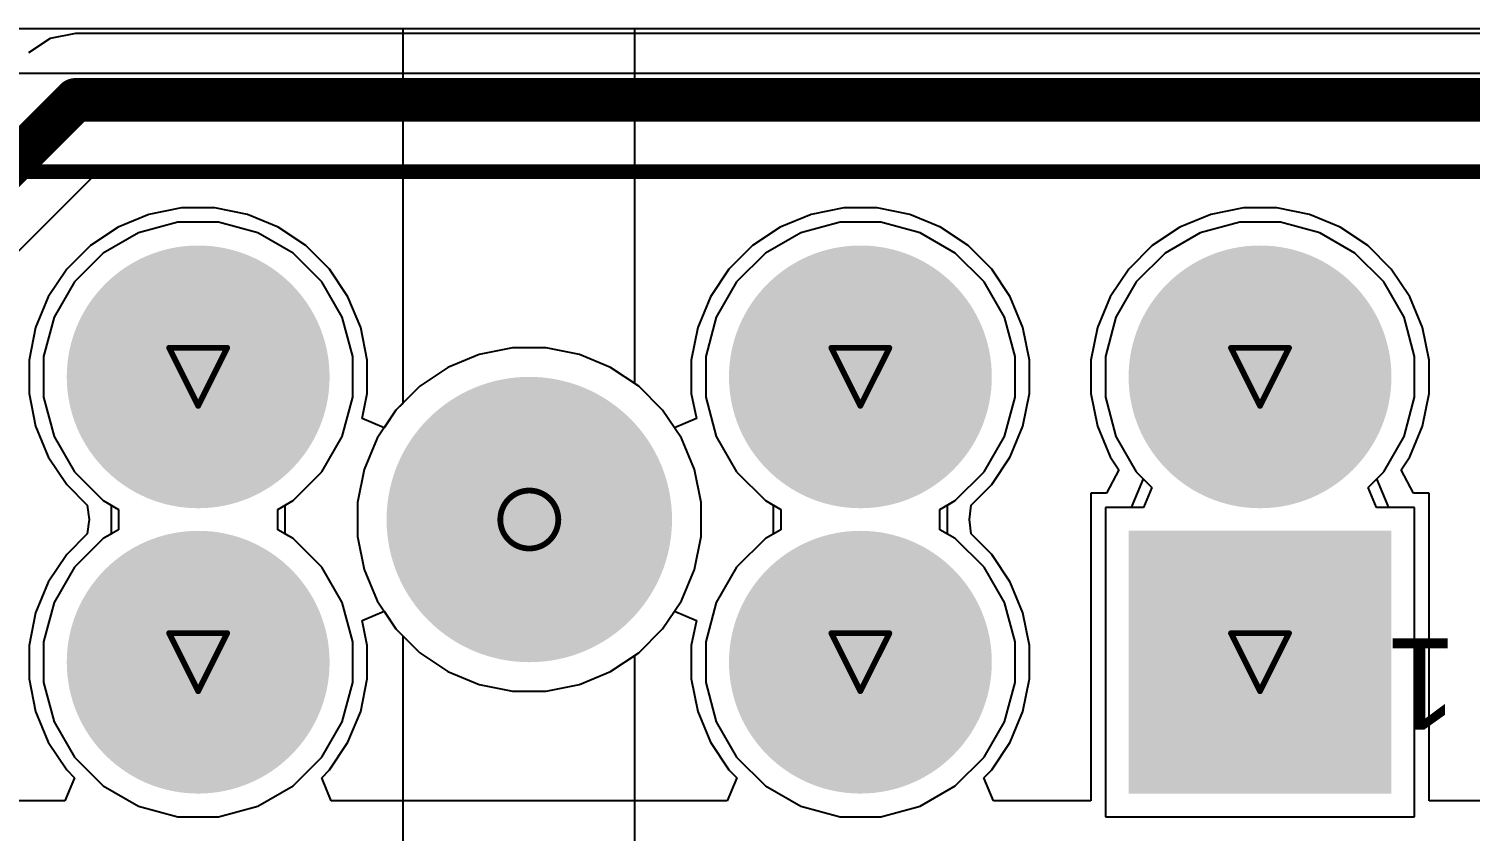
# Model space of a CAD drawing. Header units: inches. Extents: x 0 to 5379, y 0 to 5429.
# Drawn here: x 219.21 to 231.83, y 190.5 to 197.53 of the extents above; entities that cross this region are included whole.
import ezdxf

# ---------------------------------------------------------------- set-up
doc = ezdxf.new("R2010")
doc.units = ezdxf.units.IN
for name, color, linetype in [('Bottom Layer', 5, 'Continuous'), ('Bottom Solder', 6, 'Continuous'), ('Drill Drawing', 1, 'Continuous'), ('GND01', 16, 'Continuous'), ('GND02', 76, 'Continuous'), ('Multi-Layer', 9, 'Continuous'), ('Pad Holes', 156, 'Continuous'), ('PWR', 156, 'Continuous'), ('SIG 01', 90, 'Continuous'), ('Top Layer', 1, 'Continuous'), ('Top Overlay', 2, 'Continuous'), ('Top Solder', 216, 'Continuous')]:
    doc.layers.add(name, color=color, linetype=linetype)
doc.styles.add('Arial', font='', dxfattribs={"height": 0.2})
doc.styles.get('Arial').set_extended_font_data('Arial')

# ---------------------------------------------------------------- blocks, each defined once
blk = doc.blocks.new('178_6165_0002_830')
at = {"layer": 'Bottom Layer'}
blk.add_hatch(color=5, dxfattribs=at).paths.add_polyline_path([(-7.5, 2.35), (-5.3, 2.35), (-5.3, 0.15), (-7.5, 0.15)])
h = blk.add_hatch(color=5, dxfattribs=at)
edge = h.paths.add_edge_path()
edge.add_arc((-2.9, 1.25), 1.1, 0, 360)
h = blk.add_hatch(color=5, dxfattribs=at)
edge = h.paths.add_edge_path()
edge.add_arc((2.9, 1.25), 1.1, 0, 360)
h = blk.add_hatch(color=5, dxfattribs=at)
edge = h.paths.add_edge_path()
edge.add_arc((-6.4, -1.25), 1.1, 0, 360)
h = blk.add_hatch(color=5, dxfattribs=at)
edge = h.paths.add_edge_path()
edge.add_arc((-2.9, -1.25), 1.1, 0, 360)
h = blk.add_hatch(color=5, dxfattribs=at)
edge = h.paths.add_edge_path()
edge.add_arc((2.9, -1.25), 1.1, 0, 360)
at = {"layer": 'Bottom Solder'}
blk.add_hatch(color=6, dxfattribs=at).paths.add_polyline_path([(-7.551, 2.401), (-5.249, 2.401), (-5.249, 0.099), (-7.551, 0.099)])
h = blk.add_hatch(color=6, dxfattribs=at)
edge = h.paths.add_edge_path()
edge.add_arc((-2.9, 1.25), 1.151, 0, 360)
h = blk.add_hatch(color=6, dxfattribs=at)
edge = h.paths.add_edge_path()
edge.add_arc((2.9, 1.25), 1.151, 0, 360)
h = blk.add_hatch(color=6, dxfattribs=at)
edge = h.paths.add_edge_path()
edge.add_arc((0, 0), 0.102, 0, 360)
h = blk.add_hatch(color=6, dxfattribs=at)
edge = h.paths.add_edge_path()
edge.add_arc((-6.4, -1.25), 1.151, 0, 360)
h = blk.add_hatch(color=6, dxfattribs=at)
edge = h.paths.add_edge_path()
edge.add_arc((-2.9, -1.25), 1.151, 0, 360)
h = blk.add_hatch(color=6, dxfattribs=at)
edge = h.paths.add_edge_path()
edge.add_arc((2.9, -1.25), 1.151, 0, 360)
at = {"layer": 'GND01'}
blk.add_hatch(color=16, dxfattribs=at).paths.add_polyline_path([(-7.5, 2.35), (-5.3, 2.35), (-5.3, 0.15), (-7.5, 0.15)])
h = blk.add_hatch(color=16, dxfattribs=at)
edge = h.paths.add_edge_path()
edge.add_arc((-2.9, 1.25), 1.1, 0, 360)
h = blk.add_hatch(color=16, dxfattribs=at)
edge = h.paths.add_edge_path()
edge.add_arc((2.9, 1.25), 1.1, 0, 360)
h = blk.add_hatch(color=16, dxfattribs=at)
edge = h.paths.add_edge_path()
edge.add_arc((-6.4, -1.25), 1.1, 0, 360)
h = blk.add_hatch(color=16, dxfattribs=at)
edge = h.paths.add_edge_path()
edge.add_arc((-2.9, -1.25), 1.1, 0, 360)
h = blk.add_hatch(color=16, dxfattribs=at)
edge = h.paths.add_edge_path()
edge.add_arc((2.9, -1.25), 1.1, 0, 360)
at = {"layer": 'GND02'}
blk.add_hatch(color=76, dxfattribs=at).paths.add_polyline_path([(-7.5, 2.35), (-5.3, 2.35), (-5.3, 0.15), (-7.5, 0.15)])
h = blk.add_hatch(color=76, dxfattribs=at)
edge = h.paths.add_edge_path()
edge.add_arc((-2.9, 1.25), 1.1, 0, 360)
h = blk.add_hatch(color=76, dxfattribs=at)
edge = h.paths.add_edge_path()
edge.add_arc((2.9, 1.25), 1.1, 0, 360)
h = blk.add_hatch(color=76, dxfattribs=at)
edge = h.paths.add_edge_path()
edge.add_arc((-6.4, -1.25), 1.1, 0, 360)
h = blk.add_hatch(color=76, dxfattribs=at)
edge = h.paths.add_edge_path()
edge.add_arc((-2.9, -1.25), 1.1, 0, 360)
h = blk.add_hatch(color=76, dxfattribs=at)
edge = h.paths.add_edge_path()
edge.add_arc((2.9, -1.25), 1.1, 0, 360)
at = {"layer": 'Multi-Layer'}
blk.add_hatch(color=9, dxfattribs=at).paths.add_polyline_path([(-7.5, 2.35), (-5.3, 2.35), (-5.3, 0.15), (-7.5, 0.15)])
h = blk.add_hatch(color=9, dxfattribs=at)
edge = h.paths.add_edge_path()
edge.add_arc((-2.9, 1.25), 1.1, 0, 360)
h = blk.add_hatch(color=9, dxfattribs=at)
edge = h.paths.add_edge_path()
edge.add_arc((2.9, 1.25), 1.1, 0, 360)
h = blk.add_hatch(color=9, dxfattribs=at)
edge = h.paths.add_edge_path()
edge.add_arc((-6.4, -1.25), 1.1, 0, 360)
h = blk.add_hatch(color=9, dxfattribs=at)
edge = h.paths.add_edge_path()
edge.add_arc((-2.9, -1.25), 1.1, 0, 360)
h = blk.add_hatch(color=9, dxfattribs=at)
edge = h.paths.add_edge_path()
edge.add_arc((2.9, -1.25), 1.1, 0, 360)
at = {"layer": 'Pad Holes'}
h = blk.add_hatch(color=7, dxfattribs=at)
edge = h.paths.add_edge_path()
edge.add_arc((-6.4, 1.25), 0.75, 0, 360)
h = blk.add_hatch(color=7, dxfattribs=at)
edge = h.paths.add_edge_path()
edge.add_arc((-2.9, 1.25), 0.75, 0, 360)
h = blk.add_hatch(color=7, dxfattribs=at)
edge = h.paths.add_edge_path()
edge.add_arc((2.9, 1.25), 0.75, 0, 360)
h = blk.add_hatch(color=7, dxfattribs=at)
edge = h.paths.add_edge_path()
edge.add_arc((0, 0), 1.25, 0, 360)
h = blk.add_hatch(color=7, dxfattribs=at)
edge = h.paths.add_edge_path()
edge.add_arc((-6.4, -1.25), 0.75, 0, 360)
h = blk.add_hatch(color=7, dxfattribs=at)
edge = h.paths.add_edge_path()
edge.add_arc((-2.9, -1.25), 0.75, 0, 360)
h = blk.add_hatch(color=7, dxfattribs=at)
edge = h.paths.add_edge_path()
edge.add_arc((2.9, -1.25), 0.75, 0, 360)
at = {"layer": 'PWR'}
blk.add_hatch(color=156, dxfattribs=at).paths.add_polyline_path([(-7.5, 2.35), (-5.3, 2.35), (-5.3, 0.15), (-7.5, 0.15)])
h = blk.add_hatch(color=156, dxfattribs=at)
edge = h.paths.add_edge_path()
edge.add_arc((-2.9, 1.25), 1.1, 0, 360)
h = blk.add_hatch(color=156, dxfattribs=at)
edge = h.paths.add_edge_path()
edge.add_arc((2.9, 1.25), 1.1, 0, 360)
h = blk.add_hatch(color=156, dxfattribs=at)
edge = h.paths.add_edge_path()
edge.add_arc((-6.4, -1.25), 1.1, 0, 360)
h = blk.add_hatch(color=156, dxfattribs=at)
edge = h.paths.add_edge_path()
edge.add_arc((-2.9, -1.25), 1.1, 0, 360)
h = blk.add_hatch(color=156, dxfattribs=at)
edge = h.paths.add_edge_path()
edge.add_arc((2.9, -1.25), 1.1, 0, 360)
at = {"layer": 'SIG 01'}
blk.add_hatch(color=90, dxfattribs=at).paths.add_polyline_path([(-7.5, 2.35), (-5.3, 2.35), (-5.3, 0.15), (-7.5, 0.15)])
h = blk.add_hatch(color=90, dxfattribs=at)
edge = h.paths.add_edge_path()
edge.add_arc((-2.9, 1.25), 1.1, 0, 360)
h = blk.add_hatch(color=90, dxfattribs=at)
edge = h.paths.add_edge_path()
edge.add_arc((2.9, 1.25), 1.1, 0, 360)
h = blk.add_hatch(color=90, dxfattribs=at)
edge = h.paths.add_edge_path()
edge.add_arc((-6.4, -1.25), 1.1, 0, 360)
h = blk.add_hatch(color=90, dxfattribs=at)
edge = h.paths.add_edge_path()
edge.add_arc((-2.9, -1.25), 1.1, 0, 360)
h = blk.add_hatch(color=90, dxfattribs=at)
edge = h.paths.add_edge_path()
edge.add_arc((2.9, -1.25), 1.1, 0, 360)
at = {"layer": 'Top Layer'}
blk.add_hatch(color=1, dxfattribs=at).paths.add_polyline_path([(-7.5, 2.35), (-5.3, 2.35), (-5.3, 0.15), (-7.5, 0.15)])
h = blk.add_hatch(color=1, dxfattribs=at)
edge = h.paths.add_edge_path()
edge.add_arc((-2.9, 1.25), 1.1, 0, 360)
h = blk.add_hatch(color=1, dxfattribs=at)
edge = h.paths.add_edge_path()
edge.add_arc((2.9, 1.25), 1.1, 0, 360)
h = blk.add_hatch(color=1, dxfattribs=at)
edge = h.paths.add_edge_path()
edge.add_arc((-6.4, -1.25), 1.1, 0, 360)
h = blk.add_hatch(color=1, dxfattribs=at)
edge = h.paths.add_edge_path()
edge.add_arc((-2.9, -1.25), 1.1, 0, 360)
h = blk.add_hatch(color=1, dxfattribs=at)
edge = h.paths.add_edge_path()
edge.add_arc((2.9, -1.25), 1.1, 0, 360)
at = {"layer": 'Top Solder'}
blk.add_hatch(color=216, dxfattribs=at).paths.add_polyline_path([(-7.551, 2.401), (-5.249, 2.401), (-5.249, 0.099), (-7.551, 0.099)])
h = blk.add_hatch(color=216, dxfattribs=at)
edge = h.paths.add_edge_path()
edge.add_arc((-2.9, 1.25), 1.151, 0, 360)
h = blk.add_hatch(color=216, dxfattribs=at)
edge = h.paths.add_edge_path()
edge.add_arc((2.9, 1.25), 1.151, 0, 360)
h = blk.add_hatch(color=216, dxfattribs=at)
edge = h.paths.add_edge_path()
edge.add_arc((0, 0), 0.102, 0, 360)
h = blk.add_hatch(color=216, dxfattribs=at)
edge = h.paths.add_edge_path()
edge.add_arc((-6.4, -1.25), 1.151, 0, 360)
h = blk.add_hatch(color=216, dxfattribs=at)
edge = h.paths.add_edge_path()
edge.add_arc((-2.9, -1.25), 1.151, 0, 360)
h = blk.add_hatch(color=216, dxfattribs=at)
edge = h.paths.add_edge_path()
edge.add_arc((2.9, -1.25), 1.151, 0, 360)
at = {"layer": 'Top Overlay'}
blk.add_lwpolyline([(10.033, -3.048, 0.127, 0.127, 0), (-10.033, -3.048, 0.127, 0.127, 0)], format="xyseb", dxfattribs=at)
at = {"layer": 'Top Overlay', "style": 'Arial'}
blk.add_text('1', height=0.8, dxfattribs=at).set_placement((-8.128, 1.041))

msp = doc.modelspace()

# ---------------------------------------------------------------- linework, layer by layer
at = {"layer": 'Bottom Layer'}
for p, q in [((220.514, 195.833), (220.169, 195.741)), ((220.87, 195.833), (220.514, 195.833)), ((221.215, 195.741), (220.87, 195.833)), ((226.314, 195.833), (225.969, 195.741)), ((226.67, 195.833), (226.314, 195.833)), ((227.014, 195.741), (226.67, 195.833)), ((229.814, 195.833), (229.469, 195.741)), ((230.17, 195.833), (229.814, 195.833)), ((230.515, 195.741), (230.17, 195.833)), ((220.169, 195.741), (219.861, 195.563)), ((221.523, 195.563), (221.215, 195.741)), ((225.969, 195.741), (225.66, 195.563)), ((227.323, 195.563), (227.014, 195.741)), ((229.469, 195.741), (229.161, 195.563)), ((230.823, 195.563), (230.515, 195.741)), ((219.861, 195.563), (219.608, 195.311)), ((221.775, 195.311), (221.523, 195.563)), ((225.66, 195.563), (225.408, 195.311)), ((227.575, 195.311), (227.323, 195.563)), ((229.161, 195.563), (228.908, 195.311)), ((231.075, 195.311), (230.823, 195.563)), ((219.608, 195.311), (219.43, 195.002)), ((221.954, 195.002), (221.775, 195.311)), ((225.408, 195.311), (225.23, 195.002)), ((227.754, 195.002), (227.575, 195.311)), ((228.908, 195.311), (228.73, 195.002)), ((231.254, 195.002), (231.075, 195.311)), ((219.43, 195.002), (219.338, 194.658)), ((222.046, 194.658), (221.954, 195.002)), ((225.23, 195.002), (225.138, 194.658)), ((227.846, 194.658), (227.754, 195.002)), ((228.73, 195.002), (228.638, 194.658)), ((231.346, 194.658), (231.254, 195.002)), ((223.153, 194.675), (222.879, 194.562)), ((223.444, 194.733), (223.153, 194.675)), ((223.74, 194.733), (223.444, 194.733)), ((224.031, 194.675), (223.74, 194.733)), ((224.304, 194.562), (224.031, 194.675)), ((219.338, 194.658), (219.338, 194.301)), ((222.046, 194.301), (222.046, 194.658)), ((222.879, 194.562), (222.633, 194.397)), ((224.551, 194.397), (224.304, 194.562)), ((225.138, 194.658), (225.138, 194.301)), ((227.846, 194.301), (227.846, 194.658)), ((228.638, 194.658), (228.638, 194.301)), ((231.346, 194.301), (231.346, 194.658)), ((219.338, 194.301), (219.43, 193.957)), ((221.954, 193.957), (222.046, 194.301)), ((222.633, 194.397), (222.424, 194.188)), ((224.76, 194.188), (224.551, 194.397)), ((225.138, 194.301), (225.23, 193.957)), ((227.754, 193.957), (227.846, 194.301)), ((228.638, 194.301), (228.73, 193.957)), ((231.254, 193.957), (231.346, 194.301)), ((222.424, 194.188), (222.259, 193.941)), ((224.925, 193.941), (224.76, 194.188)), ((219.43, 193.957), (219.608, 193.648)), ((221.775, 193.648), (221.954, 193.957)), ((222.259, 193.941), (222.146, 193.668)), ((225.038, 193.668), (224.925, 193.941)), ((225.23, 193.957), (225.408, 193.648)), ((227.575, 193.648), (227.754, 193.957)), ((228.73, 193.957), (228.908, 193.648)), ((231.075, 193.648), (231.254, 193.957)), ((222.146, 193.668), (222.088, 193.377)), ((225.096, 193.377), (225.038, 193.668)), ((219.608, 193.648), (219.861, 193.396)), ((221.523, 193.396), (221.775, 193.648)), ((225.408, 193.648), (225.66, 193.396)), ((227.323, 193.396), (227.575, 193.648)), ((228.908, 193.648), (229.045, 193.511)), ((230.938, 193.511), (231.075, 193.648)), ((229.045, 193.511), (228.972, 193.333)), ((231.012, 193.333), (230.938, 193.511)), ((219.861, 193.396), (219.995, 193.318)), ((219.995, 193.318), (219.995, 193.14)), ((221.389, 193.318), (221.523, 193.396)), ((221.389, 193.14), (221.389, 193.318)), ((222.088, 193.377), (222.088, 193.081)), ((225.096, 193.081), (225.096, 193.377)), ((225.66, 193.396), (225.795, 193.318)), ((225.795, 193.318), (225.795, 193.14)), ((227.189, 193.318), (227.323, 193.396)), ((227.189, 193.14), (227.189, 193.318)), ((228.972, 193.333), (228.638, 193.333)), ((228.638, 193.333), (228.638, 190.625)), ((231.346, 193.333), (231.012, 193.333)), ((231.346, 190.625), (231.346, 193.333)), ((219.861, 193.063), (219.608, 192.811)), ((219.995, 193.14), (219.861, 193.063)), ((221.523, 193.063), (221.389, 193.14)), ((221.775, 192.811), (221.523, 193.063)), ((222.088, 193.081), (222.146, 192.79)), ((225.038, 192.79), (225.096, 193.081)), ((225.66, 193.063), (225.408, 192.811)), ((225.795, 193.14), (225.66, 193.063)), ((227.323, 193.063), (227.189, 193.14)), ((227.575, 192.811), (227.323, 193.063)), ((219.608, 192.811), (219.43, 192.502)), ((221.954, 192.502), (221.775, 192.811)), ((222.146, 192.79), (222.259, 192.517)), ((224.925, 192.517), (225.038, 192.79)), ((225.408, 192.811), (225.23, 192.502)), ((227.754, 192.502), (227.575, 192.811)), ((222.259, 192.517), (222.424, 192.27)), ((224.76, 192.27), (224.925, 192.517)), ((219.43, 192.502), (219.338, 192.157)), ((222.046, 192.157), (221.954, 192.502)), ((225.23, 192.502), (225.138, 192.157)), ((227.846, 192.157), (227.754, 192.502)), ((222.424, 192.27), (222.633, 192.061)), ((224.551, 192.061), (224.76, 192.27)), ((219.338, 192.157), (219.338, 191.801)), ((222.046, 191.801), (222.046, 192.157)), ((225.138, 192.157), (225.138, 191.801)), ((227.846, 191.801), (227.846, 192.157)), ((222.633, 192.061), (222.879, 191.896)), ((224.304, 191.896), (224.551, 192.061)), ((222.879, 191.896), (223.153, 191.783)), ((224.031, 191.783), (224.304, 191.896)), ((219.338, 191.801), (219.43, 191.457)), ((221.954, 191.457), (222.046, 191.801)), ((223.153, 191.783), (223.444, 191.725)), ((223.74, 191.725), (224.031, 191.783)), ((225.138, 191.801), (225.23, 191.457)), ((227.754, 191.457), (227.846, 191.801)), ((223.444, 191.725), (223.74, 191.725)), ((219.43, 191.457), (219.608, 191.148)), ((221.775, 191.148), (221.954, 191.457)), ((225.23, 191.457), (225.408, 191.148)), ((227.575, 191.148), (227.754, 191.457)), ((219.608, 191.148), (219.861, 190.896)), ((221.523, 190.896), (221.775, 191.148)), ((225.408, 191.148), (225.66, 190.896)), ((227.323, 190.896), (227.575, 191.148)), ((219.861, 190.896), (220.169, 190.717)), ((221.215, 190.717), (221.523, 190.896)), ((225.66, 190.896), (225.969, 190.717)), ((227.014, 190.717), (227.323, 190.896)), ((220.169, 190.717), (220.514, 190.625)), ((220.514, 190.625), (220.87, 190.625)), ((220.87, 190.625), (221.215, 190.717)), ((225.969, 190.717), (226.314, 190.625)), ((226.314, 190.625), (226.67, 190.625)), ((226.67, 190.625), (227.014, 190.717)), ((228.638, 190.625), (231.346, 190.625))]:
    msp.add_line(p, q, dxfattribs=at)
at = {"layer": 'Drill Drawing'}
for points in [[(220.438, 194.733, 0.0508, 0.0508, 0), (220.946, 194.733, 0.0508, 0.0508, 0)], [(220.438, 194.733, 0.0508, 0.0508, 0), (220.692, 194.225, 0.0508, 0.0508, 0)], [(220.692, 194.225, 0.0508, 0.0508, 0), (220.946, 194.733, 0.0508, 0.0508, 0)], [(226.238, 194.733, 0.0508, 0.0508, 0), (226.746, 194.733, 0.0508, 0.0508, 0)], [(226.238, 194.733, 0.0508, 0.0508, 0), (226.492, 194.225, 0.0508, 0.0508, 0)], [(226.492, 194.225, 0.0508, 0.0508, 0), (226.746, 194.733, 0.0508, 0.0508, 0)], [(229.738, 194.733, 0.0508, 0.0508, 0), (230.246, 194.733, 0.0508, 0.0508, 0)], [(229.738, 194.733, 0.0508, 0.0508, 0), (229.992, 194.225, 0.0508, 0.0508, 0)], [(229.992, 194.225, 0.0508, 0.0508, 0), (230.246, 194.733, 0.0508, 0.0508, 0)], [(220.438, 192.233, 0.0508, 0.0508, 0), (220.946, 192.233, 0.0508, 0.0508, 0)], [(220.438, 192.233, 0.0508, 0.0508, 0), (220.692, 191.725, 0.0508, 0.0508, 0)], [(220.692, 191.725, 0.0508, 0.0508, 0), (220.946, 192.233, 0.0508, 0.0508, 0)], [(226.238, 192.233, 0.0508, 0.0508, 0), (226.746, 192.233, 0.0508, 0.0508, 0)], [(226.238, 192.233, 0.0508, 0.0508, 0), (226.492, 191.725, 0.0508, 0.0508, 0)], [(226.492, 191.725, 0.0508, 0.0508, 0), (226.746, 192.233, 0.0508, 0.0508, 0)], [(229.738, 192.233, 0.0508, 0.0508, 0), (230.246, 192.233, 0.0508, 0.0508, 0)], [(229.738, 192.233, 0.0508, 0.0508, 0), (229.992, 191.725, 0.0508, 0.0508, 0)], [(229.992, 191.725, 0.0508, 0.0508, 0), (230.246, 192.233, 0.0508, 0.0508, 0)]]:
    msp.add_lwpolyline(points, format="xyseb", dxfattribs=at)
for points in [[(220.425, 194.733, 0.0254, 0.0254, 1), (220.451, 194.733, 0.0254, 0.0254, 1)], [(220.425, 194.733, 0.0254, 0.0254, 1), (220.451, 194.733, 0.0254, 0.0254, 1)], [(220.933, 194.733, 0.0254, 0.0254, 1), (220.959, 194.733, 0.0254, 0.0254, 1)], [(220.933, 194.733, 0.0254, 0.0254, 1), (220.959, 194.733, 0.0254, 0.0254, 1)], [(226.225, 194.733, 0.0254, 0.0254, 1), (226.25, 194.733, 0.0254, 0.0254, 1)], [(226.225, 194.733, 0.0254, 0.0254, 1), (226.25, 194.733, 0.0254, 0.0254, 1)], [(226.733, 194.733, 0.0254, 0.0254, 1), (226.758, 194.733, 0.0254, 0.0254, 1)], [(226.733, 194.733, 0.0254, 0.0254, 1), (226.758, 194.733, 0.0254, 0.0254, 1)], [(229.725, 194.733, 0.0254, 0.0254, 1), (229.751, 194.733, 0.0254, 0.0254, 1)], [(229.725, 194.733, 0.0254, 0.0254, 1), (229.751, 194.733, 0.0254, 0.0254, 1)], [(230.233, 194.733, 0.0254, 0.0254, 1), (230.259, 194.733, 0.0254, 0.0254, 1)], [(230.233, 194.733, 0.0254, 0.0254, 1), (230.259, 194.733, 0.0254, 0.0254, 1)], [(220.679, 194.225, 0.0254, 0.0254, 1), (220.705, 194.225, 0.0254, 0.0254, 1)], [(220.679, 194.225, 0.0254, 0.0254, 1), (220.705, 194.225, 0.0254, 0.0254, 1)], [(226.479, 194.225, 0.0254, 0.0254, 1), (226.504, 194.225, 0.0254, 0.0254, 1)], [(226.479, 194.225, 0.0254, 0.0254, 1), (226.504, 194.225, 0.0254, 0.0254, 1)], [(229.979, 194.225, 0.0254, 0.0254, 1), (230.005, 194.225, 0.0254, 0.0254, 1)], [(229.979, 194.225, 0.0254, 0.0254, 1), (230.005, 194.225, 0.0254, 0.0254, 1)], [(223.846, 193.229, 0.0508, 0.0508, 1), (223.338, 193.229, 0.0508, 0.0508, 1)], [(223.325, 193.229, 0.0254, 0.0254, 1), (223.351, 193.229, 0.0254, 0.0254, 1)], [(223.833, 193.229, 0.0254, 0.0254, 1), (223.859, 193.229, 0.0254, 0.0254, 1)], [(220.425, 192.233, 0.0254, 0.0254, 1), (220.451, 192.233, 0.0254, 0.0254, 1)], [(220.425, 192.233, 0.0254, 0.0254, 1), (220.451, 192.233, 0.0254, 0.0254, 1)], [(220.933, 192.233, 0.0254, 0.0254, 1), (220.959, 192.233, 0.0254, 0.0254, 1)], [(220.933, 192.233, 0.0254, 0.0254, 1), (220.959, 192.233, 0.0254, 0.0254, 1)], [(226.225, 192.233, 0.0254, 0.0254, 1), (226.25, 192.233, 0.0254, 0.0254, 1)], [(226.225, 192.233, 0.0254, 0.0254, 1), (226.25, 192.233, 0.0254, 0.0254, 1)], [(226.733, 192.233, 0.0254, 0.0254, 1), (226.758, 192.233, 0.0254, 0.0254, 1)], [(226.733, 192.233, 0.0254, 0.0254, 1), (226.758, 192.233, 0.0254, 0.0254, 1)], [(229.725, 192.233, 0.0254, 0.0254, 1), (229.751, 192.233, 0.0254, 0.0254, 1)], [(229.725, 192.233, 0.0254, 0.0254, 1), (229.751, 192.233, 0.0254, 0.0254, 1)], [(230.233, 192.233, 0.0254, 0.0254, 1), (230.259, 192.233, 0.0254, 0.0254, 1)], [(230.233, 192.233, 0.0254, 0.0254, 1), (230.259, 192.233, 0.0254, 0.0254, 1)], [(220.679, 191.725, 0.0254, 0.0254, 1), (220.705, 191.725, 0.0254, 0.0254, 1)], [(220.679, 191.725, 0.0254, 0.0254, 1), (220.705, 191.725, 0.0254, 0.0254, 1)], [(226.479, 191.725, 0.0254, 0.0254, 1), (226.504, 191.725, 0.0254, 0.0254, 1)], [(226.479, 191.725, 0.0254, 0.0254, 1), (226.504, 191.725, 0.0254, 0.0254, 1)], [(229.979, 191.725, 0.0254, 0.0254, 1), (230.005, 191.725, 0.0254, 0.0254, 1)], [(229.979, 191.725, 0.0254, 0.0254, 1), (230.005, 191.725, 0.0254, 0.0254, 1)]]:
    msp.add_lwpolyline(points, format="xyseb", close=True, dxfattribs=at)
at = {"layer": 'GND01'}
for p, q in [((220.514, 195.833), (220.169, 195.741)), ((220.87, 195.833), (220.514, 195.833)), ((221.215, 195.741), (220.87, 195.833)), ((226.314, 195.833), (225.969, 195.741)), ((226.67, 195.833), (226.314, 195.833)), ((227.014, 195.741), (226.67, 195.833)), ((229.814, 195.833), (229.469, 195.741)), ((230.17, 195.833), (229.814, 195.833)), ((230.515, 195.741), (230.17, 195.833)), ((220.169, 195.741), (219.861, 195.563)), ((221.523, 195.563), (221.215, 195.741)), ((225.969, 195.741), (225.66, 195.563)), ((227.323, 195.563), (227.014, 195.741)), ((229.469, 195.741), (229.161, 195.563)), ((230.823, 195.563), (230.515, 195.741)), ((219.861, 195.563), (219.608, 195.311)), ((221.775, 195.311), (221.523, 195.563)), ((225.66, 195.563), (225.408, 195.311)), ((227.575, 195.311), (227.323, 195.563)), ((229.161, 195.563), (228.908, 195.311)), ((231.075, 195.311), (230.823, 195.563)), ((219.608, 195.311), (219.43, 195.002)), ((221.954, 195.002), (221.775, 195.311)), ((225.408, 195.311), (225.23, 195.002)), ((227.754, 195.002), (227.575, 195.311)), ((228.908, 195.311), (228.73, 195.002)), ((231.254, 195.002), (231.075, 195.311)), ((219.43, 195.002), (219.338, 194.658)), ((222.046, 194.658), (221.954, 195.002)), ((225.23, 195.002), (225.138, 194.658)), ((227.846, 194.658), (227.754, 195.002)), ((228.73, 195.002), (228.638, 194.658)), ((231.346, 194.658), (231.254, 195.002)), ((223.153, 194.675), (222.879, 194.562)), ((223.444, 194.733), (223.153, 194.675)), ((223.74, 194.733), (223.444, 194.733)), ((224.031, 194.675), (223.74, 194.733)), ((224.304, 194.562), (224.031, 194.675)), ((219.338, 194.658), (219.338, 194.301)), ((222.046, 194.301), (222.046, 194.658)), ((222.879, 194.562), (222.633, 194.397)), ((224.551, 194.397), (224.304, 194.562)), ((225.138, 194.658), (225.138, 194.301)), ((227.846, 194.301), (227.846, 194.658)), ((228.638, 194.658), (228.638, 194.301)), ((231.346, 194.301), (231.346, 194.658)), ((219.338, 194.301), (219.43, 193.957)), ((221.954, 193.957), (222.046, 194.301)), ((222.633, 194.397), (222.424, 194.188)), ((224.76, 194.188), (224.551, 194.397)), ((225.138, 194.301), (225.23, 193.957)), ((227.754, 193.957), (227.846, 194.301)), ((228.638, 194.301), (228.73, 193.957)), ((231.254, 193.957), (231.346, 194.301)), ((222.424, 194.188), (222.259, 193.941)), ((224.925, 193.941), (224.76, 194.188)), ((219.43, 193.957), (219.608, 193.648)), ((221.775, 193.648), (221.954, 193.957)), ((222.259, 193.941), (222.146, 193.668)), ((225.038, 193.668), (224.925, 193.941)), ((225.23, 193.957), (225.408, 193.648)), ((227.575, 193.648), (227.754, 193.957)), ((228.73, 193.957), (228.908, 193.648)), ((231.075, 193.648), (231.254, 193.957)), ((222.146, 193.668), (222.088, 193.377)), ((225.096, 193.377), (225.038, 193.668)), ((219.608, 193.648), (219.861, 193.396)), ((221.523, 193.396), (221.775, 193.648)), ((225.408, 193.648), (225.66, 193.396)), ((227.323, 193.396), (227.575, 193.648)), ((228.969, 193.587), (228.864, 193.333)), ((228.908, 193.648), (228.969, 193.587)), ((231.015, 193.587), (231.075, 193.648)), ((231.12, 193.333), (231.015, 193.587)), ((219.861, 193.396), (219.929, 193.356)), ((219.929, 193.356), (219.929, 193.102)), ((221.455, 193.356), (221.523, 193.396)), ((221.455, 193.102), (221.455, 193.356)), ((222.088, 193.377), (222.088, 193.081)), ((225.096, 193.081), (225.096, 193.377)), ((225.66, 193.396), (225.729, 193.356)), ((225.729, 193.356), (225.729, 193.102)), ((227.255, 193.356), (227.323, 193.396)), ((227.255, 193.102), (227.255, 193.356)), ((228.864, 193.333), (228.638, 193.333)), ((228.638, 193.333), (228.638, 190.625)), ((231.346, 193.333), (231.12, 193.333)), ((231.346, 190.625), (231.346, 193.333)), ((219.861, 193.063), (219.608, 192.811)), ((219.929, 193.102), (219.861, 193.063)), ((221.523, 193.063), (221.455, 193.102)), ((221.775, 192.811), (221.523, 193.063)), ((222.088, 193.081), (222.146, 192.79)), ((225.038, 192.79), (225.096, 193.081)), ((225.66, 193.063), (225.408, 192.811)), ((225.729, 193.102), (225.66, 193.063)), ((227.323, 193.063), (227.255, 193.102)), ((227.575, 192.811), (227.323, 193.063)), ((219.608, 192.811), (219.43, 192.502)), ((221.954, 192.502), (221.775, 192.811)), ((222.146, 192.79), (222.259, 192.517)), ((224.925, 192.517), (225.038, 192.79)), ((225.408, 192.811), (225.23, 192.502)), ((227.754, 192.502), (227.575, 192.811)), ((222.259, 192.517), (222.424, 192.27)), ((224.76, 192.27), (224.925, 192.517)), ((219.43, 192.502), (219.338, 192.157)), ((222.046, 192.157), (221.954, 192.502)), ((225.23, 192.502), (225.138, 192.157)), ((227.846, 192.157), (227.754, 192.502)), ((222.424, 192.27), (222.633, 192.061)), ((224.551, 192.061), (224.76, 192.27)), ((219.338, 192.157), (219.338, 191.801)), ((222.046, 191.801), (222.046, 192.157)), ((225.138, 192.157), (225.138, 191.801)), ((227.846, 191.801), (227.846, 192.157)), ((222.633, 192.061), (222.879, 191.896)), ((224.304, 191.896), (224.551, 192.061)), ((222.879, 191.896), (223.153, 191.783)), ((224.031, 191.783), (224.304, 191.896)), ((219.338, 191.801), (219.43, 191.457)), ((221.954, 191.457), (222.046, 191.801)), ((223.153, 191.783), (223.444, 191.725)), ((223.74, 191.725), (224.031, 191.783)), ((225.138, 191.801), (225.23, 191.457)), ((227.754, 191.457), (227.846, 191.801)), ((223.444, 191.725), (223.74, 191.725)), ((219.43, 191.457), (219.608, 191.148)), ((221.775, 191.148), (221.954, 191.457)), ((225.23, 191.457), (225.408, 191.148)), ((227.575, 191.148), (227.754, 191.457)), ((219.608, 191.148), (219.861, 190.896)), ((221.523, 190.896), (221.775, 191.148)), ((225.408, 191.148), (225.66, 190.896)), ((227.323, 190.896), (227.575, 191.148)), ((219.861, 190.896), (220.169, 190.717)), ((221.215, 190.717), (221.523, 190.896)), ((225.66, 190.896), (225.969, 190.717)), ((227.014, 190.717), (227.323, 190.896)), ((220.169, 190.717), (220.514, 190.625)), ((220.514, 190.625), (220.87, 190.625)), ((220.87, 190.625), (221.215, 190.717)), ((225.969, 190.717), (226.314, 190.625)), ((226.314, 190.625), (226.67, 190.625)), ((226.67, 190.625), (227.014, 190.717)), ((228.638, 190.625), (231.346, 190.625))]:
    msp.add_line(p, q, dxfattribs=at)
at = {"layer": 'GND02'}
for p, q in [((220.514, 195.833), (220.169, 195.741)), ((220.87, 195.833), (220.514, 195.833)), ((221.215, 195.741), (220.87, 195.833)), ((226.314, 195.833), (225.969, 195.741)), ((226.67, 195.833), (226.314, 195.833)), ((227.014, 195.741), (226.67, 195.833)), ((229.814, 195.833), (229.469, 195.741)), ((230.17, 195.833), (229.814, 195.833)), ((230.515, 195.741), (230.17, 195.833)), ((220.169, 195.741), (219.861, 195.563)), ((221.523, 195.563), (221.215, 195.741)), ((225.969, 195.741), (225.66, 195.563)), ((227.323, 195.563), (227.014, 195.741)), ((229.469, 195.741), (229.161, 195.563)), ((230.823, 195.563), (230.515, 195.741)), ((219.861, 195.563), (219.608, 195.311)), ((221.775, 195.311), (221.523, 195.563)), ((225.66, 195.563), (225.408, 195.311)), ((227.575, 195.311), (227.323, 195.563)), ((229.161, 195.563), (228.908, 195.311)), ((231.075, 195.311), (230.823, 195.563)), ((219.608, 195.311), (219.43, 195.002)), ((221.954, 195.002), (221.775, 195.311)), ((225.408, 195.311), (225.23, 195.002)), ((227.754, 195.002), (227.575, 195.311)), ((228.908, 195.311), (228.73, 195.002)), ((231.254, 195.002), (231.075, 195.311)), ((219.43, 195.002), (219.338, 194.658)), ((222.046, 194.658), (221.954, 195.002)), ((225.23, 195.002), (225.138, 194.658)), ((227.846, 194.658), (227.754, 195.002)), ((228.73, 195.002), (228.638, 194.658)), ((231.346, 194.658), (231.254, 195.002)), ((223.153, 194.675), (222.879, 194.562)), ((223.444, 194.733), (223.153, 194.675)), ((223.74, 194.733), (223.444, 194.733)), ((224.031, 194.675), (223.74, 194.733)), ((224.304, 194.562), (224.031, 194.675)), ((219.338, 194.658), (219.338, 194.301)), ((222.046, 194.301), (222.046, 194.658)), ((222.879, 194.562), (222.633, 194.397)), ((224.551, 194.397), (224.304, 194.562)), ((225.138, 194.658), (225.138, 194.301)), ((227.846, 194.301), (227.846, 194.658)), ((228.638, 194.658), (228.638, 194.301)), ((231.346, 194.301), (231.346, 194.658)), ((219.338, 194.301), (219.43, 193.957)), ((221.954, 193.957), (222.046, 194.301)), ((222.633, 194.397), (222.424, 194.188)), ((224.76, 194.188), (224.551, 194.397)), ((225.138, 194.301), (225.23, 193.957)), ((227.754, 193.957), (227.846, 194.301)), ((228.638, 194.301), (228.73, 193.957)), ((231.254, 193.957), (231.346, 194.301)), ((222.424, 194.188), (222.259, 193.941)), ((224.925, 193.941), (224.76, 194.188)), ((219.43, 193.957), (219.608, 193.648)), ((221.775, 193.648), (221.954, 193.957)), ((222.259, 193.941), (222.146, 193.668)), ((225.038, 193.668), (224.925, 193.941)), ((225.23, 193.957), (225.408, 193.648)), ((227.575, 193.648), (227.754, 193.957)), ((228.73, 193.957), (228.908, 193.648)), ((231.075, 193.648), (231.254, 193.957)), ((222.146, 193.668), (222.088, 193.377)), ((225.096, 193.377), (225.038, 193.668)), ((219.608, 193.648), (219.861, 193.396)), ((221.523, 193.396), (221.775, 193.648)), ((225.408, 193.648), (225.66, 193.396)), ((227.323, 193.396), (227.575, 193.648)), ((228.969, 193.587), (228.864, 193.333)), ((228.908, 193.648), (228.969, 193.587)), ((231.015, 193.587), (231.075, 193.648)), ((231.12, 193.333), (231.015, 193.587)), ((219.861, 193.396), (219.929, 193.356)), ((219.929, 193.356), (219.929, 193.102)), ((221.455, 193.356), (221.523, 193.396)), ((221.455, 193.102), (221.455, 193.356)), ((222.088, 193.377), (222.088, 193.081)), ((225.096, 193.081), (225.096, 193.377)), ((225.66, 193.396), (225.729, 193.356)), ((225.729, 193.356), (225.729, 193.102)), ((227.255, 193.356), (227.323, 193.396)), ((227.255, 193.102), (227.255, 193.356)), ((228.864, 193.333), (228.638, 193.333)), ((228.638, 193.333), (228.638, 190.625)), ((231.346, 193.333), (231.12, 193.333)), ((231.346, 190.625), (231.346, 193.333)), ((219.861, 193.063), (219.608, 192.811)), ((219.929, 193.102), (219.861, 193.063)), ((221.523, 193.063), (221.455, 193.102)), ((221.775, 192.811), (221.523, 193.063)), ((222.088, 193.081), (222.146, 192.79)), ((225.038, 192.79), (225.096, 193.081)), ((225.66, 193.063), (225.408, 192.811)), ((225.729, 193.102), (225.66, 193.063)), ((227.323, 193.063), (227.255, 193.102)), ((227.575, 192.811), (227.323, 193.063)), ((219.608, 192.811), (219.43, 192.502)), ((221.954, 192.502), (221.775, 192.811)), ((222.146, 192.79), (222.259, 192.517)), ((224.925, 192.517), (225.038, 192.79)), ((225.408, 192.811), (225.23, 192.502)), ((227.754, 192.502), (227.575, 192.811)), ((222.259, 192.517), (222.424, 192.27)), ((224.76, 192.27), (224.925, 192.517)), ((219.43, 192.502), (219.338, 192.157)), ((222.046, 192.157), (221.954, 192.502)), ((225.23, 192.502), (225.138, 192.157)), ((227.846, 192.157), (227.754, 192.502)), ((222.424, 192.27), (222.633, 192.061)), ((224.551, 192.061), (224.76, 192.27)), ((219.338, 192.157), (219.338, 191.801)), ((222.046, 191.801), (222.046, 192.157)), ((225.138, 192.157), (225.138, 191.801)), ((227.846, 191.801), (227.846, 192.157)), ((222.633, 192.061), (222.879, 191.896)), ((224.304, 191.896), (224.551, 192.061)), ((222.879, 191.896), (223.153, 191.783)), ((224.031, 191.783), (224.304, 191.896)), ((219.338, 191.801), (219.43, 191.457)), ((221.954, 191.457), (222.046, 191.801)), ((223.153, 191.783), (223.444, 191.725)), ((223.74, 191.725), (224.031, 191.783)), ((225.138, 191.801), (225.23, 191.457)), ((227.754, 191.457), (227.846, 191.801)), ((223.444, 191.725), (223.74, 191.725)), ((219.43, 191.457), (219.608, 191.148)), ((221.775, 191.148), (221.954, 191.457)), ((225.23, 191.457), (225.408, 191.148)), ((227.575, 191.148), (227.754, 191.457)), ((219.608, 191.148), (219.861, 190.896)), ((221.523, 190.896), (221.775, 191.148)), ((225.408, 191.148), (225.66, 190.896)), ((227.323, 190.896), (227.575, 191.148)), ((219.861, 190.896), (220.169, 190.717)), ((221.215, 190.717), (221.523, 190.896)), ((225.66, 190.896), (225.969, 190.717)), ((227.014, 190.717), (227.323, 190.896)), ((220.169, 190.717), (220.514, 190.625)), ((220.514, 190.625), (220.87, 190.625)), ((220.87, 190.625), (221.215, 190.717)), ((225.969, 190.717), (226.314, 190.625)), ((226.314, 190.625), (226.67, 190.625)), ((226.67, 190.625), (227.014, 190.717)), ((228.638, 190.625), (231.346, 190.625))]:
    msp.add_line(p, q, dxfattribs=at)
at = {"layer": 'PWR'}
for p, q in [((220.514, 195.833), (220.169, 195.741)), ((220.87, 195.833), (220.514, 195.833)), ((221.215, 195.741), (220.87, 195.833)), ((226.314, 195.833), (225.969, 195.741)), ((226.67, 195.833), (226.314, 195.833)), ((227.014, 195.741), (226.67, 195.833)), ((229.814, 195.833), (229.469, 195.741)), ((230.17, 195.833), (229.814, 195.833)), ((230.515, 195.741), (230.17, 195.833)), ((220.169, 195.741), (219.861, 195.563)), ((221.523, 195.563), (221.215, 195.741)), ((225.969, 195.741), (225.66, 195.563)), ((227.323, 195.563), (227.014, 195.741)), ((229.469, 195.741), (229.161, 195.563)), ((230.823, 195.563), (230.515, 195.741)), ((219.861, 195.563), (219.608, 195.311)), ((221.775, 195.311), (221.523, 195.563)), ((225.66, 195.563), (225.408, 195.311)), ((227.575, 195.311), (227.323, 195.563)), ((229.161, 195.563), (228.908, 195.311)), ((231.075, 195.311), (230.823, 195.563)), ((219.608, 195.311), (219.43, 195.002)), ((221.954, 195.002), (221.775, 195.311)), ((225.408, 195.311), (225.23, 195.002)), ((227.754, 195.002), (227.575, 195.311)), ((228.908, 195.311), (228.73, 195.002)), ((231.254, 195.002), (231.075, 195.311)), ((219.43, 195.002), (219.338, 194.658)), ((222.046, 194.658), (221.954, 195.002)), ((225.23, 195.002), (225.138, 194.658)), ((227.846, 194.658), (227.754, 195.002)), ((228.73, 195.002), (228.638, 194.658)), ((231.346, 194.658), (231.254, 195.002)), ((223.153, 194.675), (222.879, 194.562)), ((223.444, 194.733), (223.153, 194.675)), ((223.74, 194.733), (223.444, 194.733)), ((224.031, 194.675), (223.74, 194.733)), ((224.304, 194.562), (224.031, 194.675)), ((219.338, 194.658), (219.338, 194.301)), ((222.046, 194.301), (222.046, 194.658)), ((222.879, 194.562), (222.633, 194.397)), ((224.551, 194.397), (224.304, 194.562)), ((225.138, 194.658), (225.138, 194.301)), ((227.846, 194.301), (227.846, 194.658)), ((228.638, 194.658), (228.638, 194.301)), ((231.346, 194.301), (231.346, 194.658)), ((219.338, 194.301), (219.43, 193.957)), ((221.954, 193.957), (222.046, 194.301)), ((222.633, 194.397), (222.424, 194.188)), ((224.76, 194.188), (224.551, 194.397)), ((225.138, 194.301), (225.23, 193.957)), ((227.754, 193.957), (227.846, 194.301)), ((228.638, 194.301), (228.73, 193.957)), ((231.254, 193.957), (231.346, 194.301)), ((222.424, 194.188), (222.259, 193.941)), ((224.925, 193.941), (224.76, 194.188)), ((219.43, 193.957), (219.608, 193.648)), ((221.775, 193.648), (221.954, 193.957)), ((222.259, 193.941), (222.146, 193.668)), ((225.038, 193.668), (224.925, 193.941)), ((225.23, 193.957), (225.408, 193.648)), ((227.575, 193.648), (227.754, 193.957)), ((228.73, 193.957), (228.908, 193.648)), ((231.075, 193.648), (231.254, 193.957)), ((222.146, 193.668), (222.088, 193.377)), ((225.096, 193.377), (225.038, 193.668)), ((219.608, 193.648), (219.861, 193.396)), ((221.523, 193.396), (221.775, 193.648)), ((225.408, 193.648), (225.66, 193.396)), ((227.323, 193.396), (227.575, 193.648)), ((228.969, 193.587), (228.864, 193.333)), ((228.908, 193.648), (228.969, 193.587)), ((231.015, 193.587), (231.075, 193.648)), ((231.12, 193.333), (231.015, 193.587)), ((219.861, 193.396), (219.929, 193.356)), ((219.929, 193.356), (219.929, 193.102)), ((221.455, 193.356), (221.523, 193.396)), ((221.455, 193.102), (221.455, 193.356)), ((222.088, 193.377), (222.088, 193.081)), ((225.096, 193.081), (225.096, 193.377)), ((225.66, 193.396), (225.729, 193.356)), ((225.729, 193.356), (225.729, 193.102)), ((227.255, 193.356), (227.323, 193.396)), ((227.255, 193.102), (227.255, 193.356)), ((228.864, 193.333), (228.638, 193.333)), ((228.638, 193.333), (228.638, 190.625)), ((231.346, 193.333), (231.12, 193.333)), ((231.346, 190.625), (231.346, 193.333)), ((219.861, 193.063), (219.608, 192.811)), ((219.929, 193.102), (219.861, 193.063)), ((221.523, 193.063), (221.455, 193.102)), ((221.775, 192.811), (221.523, 193.063)), ((222.088, 193.081), (222.146, 192.79)), ((225.038, 192.79), (225.096, 193.081)), ((225.66, 193.063), (225.408, 192.811)), ((225.729, 193.102), (225.66, 193.063)), ((227.323, 193.063), (227.255, 193.102)), ((227.575, 192.811), (227.323, 193.063)), ((219.608, 192.811), (219.43, 192.502)), ((221.954, 192.502), (221.775, 192.811)), ((222.146, 192.79), (222.259, 192.517)), ((224.925, 192.517), (225.038, 192.79)), ((225.408, 192.811), (225.23, 192.502)), ((227.754, 192.502), (227.575, 192.811)), ((222.259, 192.517), (222.424, 192.27)), ((224.76, 192.27), (224.925, 192.517)), ((219.43, 192.502), (219.338, 192.157)), ((222.046, 192.157), (221.954, 192.502)), ((225.23, 192.502), (225.138, 192.157)), ((227.846, 192.157), (227.754, 192.502)), ((222.424, 192.27), (222.633, 192.061)), ((224.551, 192.061), (224.76, 192.27)), ((219.338, 192.157), (219.338, 191.801)), ((222.046, 191.801), (222.046, 192.157)), ((225.138, 192.157), (225.138, 191.801)), ((227.846, 191.801), (227.846, 192.157)), ((222.633, 192.061), (222.879, 191.896)), ((224.304, 191.896), (224.551, 192.061)), ((222.879, 191.896), (223.153, 191.783)), ((224.031, 191.783), (224.304, 191.896)), ((219.338, 191.801), (219.43, 191.457)), ((221.954, 191.457), (222.046, 191.801)), ((223.153, 191.783), (223.444, 191.725)), ((223.74, 191.725), (224.031, 191.783)), ((225.138, 191.801), (225.23, 191.457)), ((227.754, 191.457), (227.846, 191.801)), ((223.444, 191.725), (223.74, 191.725)), ((219.43, 191.457), (219.608, 191.148)), ((221.775, 191.148), (221.954, 191.457)), ((225.23, 191.457), (225.408, 191.148)), ((227.575, 191.148), (227.754, 191.457)), ((219.608, 191.148), (219.861, 190.896)), ((221.523, 190.896), (221.775, 191.148)), ((225.408, 191.148), (225.66, 190.896)), ((227.323, 190.896), (227.575, 191.148)), ((219.861, 190.896), (220.169, 190.717)), ((221.215, 190.717), (221.523, 190.896)), ((225.66, 190.896), (225.969, 190.717)), ((227.014, 190.717), (227.323, 190.896)), ((220.169, 190.717), (220.514, 190.625)), ((220.514, 190.625), (220.87, 190.625)), ((220.87, 190.625), (221.215, 190.717)), ((225.969, 190.717), (226.314, 190.625)), ((226.314, 190.625), (226.67, 190.625)), ((226.67, 190.625), (227.014, 190.717)), ((228.638, 190.625), (231.346, 190.625))]:
    msp.add_line(p, q, dxfattribs=at)
at = {"layer": 'SIG 01'}
for p, q in [((219.395, 197.444), (219.206, 197.318)), ((219.618, 197.488), (219.395, 197.444)), ((246.21, 197.488), (219.618, 197.488)), ((218.567, 195.03), (219.86, 196.323)), ((219.86, 196.323), (246.21, 196.323)), ((220.546, 195.96), (220.26, 195.903)), ((220.838, 195.96), (220.546, 195.96)), ((221.124, 195.903), (220.838, 195.96)), ((226.346, 195.96), (226.06, 195.903)), ((226.638, 195.96), (226.346, 195.96)), ((226.924, 195.903), (226.638, 195.96)), ((229.846, 195.96), (229.56, 195.903)), ((230.138, 195.96), (229.846, 195.96)), ((230.424, 195.903), (230.138, 195.96)), ((220.26, 195.903), (219.99, 195.792)), ((221.393, 195.792), (221.124, 195.903)), ((226.06, 195.903), (225.79, 195.792)), ((227.193, 195.792), (226.924, 195.903)), ((229.56, 195.903), (229.29, 195.792)), ((230.693, 195.792), (230.424, 195.903)), ((219.99, 195.792), (219.748, 195.63)), ((221.636, 195.63), (221.393, 195.792)), ((225.79, 195.792), (225.548, 195.63)), ((227.436, 195.63), (227.193, 195.792)), ((229.29, 195.792), (229.048, 195.63)), ((230.936, 195.63), (230.693, 195.792)), ((219.748, 195.63), (219.542, 195.423)), ((221.842, 195.423), (221.636, 195.63)), ((225.548, 195.63), (225.341, 195.423)), ((227.642, 195.423), (227.436, 195.63)), ((229.048, 195.63), (228.842, 195.423)), ((231.142, 195.423), (230.936, 195.63)), ((219.542, 195.423), (219.379, 195.181)), ((222.004, 195.181), (221.842, 195.423)), ((225.341, 195.423), (225.179, 195.181)), ((227.804, 195.181), (227.642, 195.423)), ((228.842, 195.423), (228.679, 195.181)), ((231.304, 195.181), (231.142, 195.423)), ((219.379, 195.181), (219.268, 194.911)), ((222.116, 194.911), (222.004, 195.181)), ((225.179, 195.181), (225.068, 194.911)), ((227.916, 194.911), (227.804, 195.181)), ((228.679, 195.181), (228.568, 194.911)), ((231.416, 194.911), (231.304, 195.181)), ((219.268, 194.911), (219.211, 194.625)), ((222.173, 194.625), (222.116, 194.911)), ((225.068, 194.911), (225.011, 194.625)), ((227.973, 194.625), (227.916, 194.911)), ((228.568, 194.911), (228.511, 194.625)), ((231.473, 194.625), (231.416, 194.911)), ((223.153, 194.675), (222.879, 194.562)), ((223.444, 194.733), (223.153, 194.675)), ((223.74, 194.733), (223.444, 194.733)), ((224.031, 194.675), (223.74, 194.733)), ((224.304, 194.562), (224.031, 194.675)), ((219.211, 194.625), (219.211, 194.333)), ((222.173, 194.333), (222.173, 194.625)), ((222.879, 194.562), (222.633, 194.397)), ((224.551, 194.397), (224.304, 194.562)), ((225.011, 194.625), (225.011, 194.333)), ((227.973, 194.333), (227.973, 194.625)), ((228.511, 194.625), (228.511, 194.333)), ((231.473, 194.333), (231.473, 194.625)), ((219.211, 194.333), (219.268, 194.047)), ((222.129, 194.113), (222.173, 194.333)), ((222.633, 194.397), (222.424, 194.188)), ((224.76, 194.188), (224.551, 194.397)), ((225.011, 194.333), (225.055, 194.113)), ((227.916, 194.047), (227.973, 194.333)), ((228.511, 194.333), (228.568, 194.047)), ((231.416, 194.047), (231.473, 194.333)), ((222.424, 194.188), (222.32, 194.033)), ((224.863, 194.033), (224.76, 194.188)), ((219.268, 194.047), (219.379, 193.778)), ((222.32, 194.033), (222.129, 194.113)), ((225.055, 194.113), (224.863, 194.033)), ((227.804, 193.778), (227.916, 194.047)), ((228.568, 194.047), (228.679, 193.778)), ((231.304, 193.778), (231.416, 194.047)), ((219.379, 193.778), (219.542, 193.535)), ((227.642, 193.535), (227.804, 193.778)), ((228.756, 193.663), (228.647, 193.46)), ((228.679, 193.778), (228.756, 193.663)), ((231.228, 193.663), (231.304, 193.778)), ((231.337, 193.46), (231.228, 193.663)), ((219.542, 193.535), (219.721, 193.356)), ((227.463, 193.356), (227.642, 193.535)), ((228.647, 193.46), (228.511, 193.46)), ((228.511, 193.46), (228.511, 190.764)), ((231.473, 193.46), (231.337, 193.46)), ((231.473, 190.764), (231.473, 193.46)), ((219.721, 193.356), (219.736, 193.229)), ((227.448, 193.229), (227.463, 193.356)), ((219.736, 193.229), (219.721, 193.103)), ((227.463, 193.103), (227.448, 193.229)), ((219.721, 193.103), (219.542, 192.923)), ((227.642, 192.923), (227.463, 193.103)), ((219.542, 192.923), (219.379, 192.681)), ((227.804, 192.681), (227.642, 192.923)), ((219.379, 192.681), (219.268, 192.411)), ((227.916, 192.411), (227.804, 192.681)), ((219.268, 192.411), (219.211, 192.125)), ((222.129, 192.345), (222.321, 192.425)), ((222.321, 192.425), (222.424, 192.27)), ((224.76, 192.27), (224.863, 192.425)), ((224.863, 192.425), (225.055, 192.345)), ((227.973, 192.125), (227.916, 192.411)), ((222.173, 192.125), (222.129, 192.345)), ((222.424, 192.27), (222.633, 192.061)), ((224.551, 192.061), (224.76, 192.27)), ((225.055, 192.345), (225.011, 192.125)), ((219.211, 192.125), (219.211, 191.833)), ((222.173, 191.833), (222.173, 192.125)), ((222.633, 192.061), (222.879, 191.896)), ((224.304, 191.896), (224.551, 192.061)), ((225.011, 192.125), (225.011, 191.833)), ((227.973, 191.833), (227.973, 192.125)), ((222.879, 191.896), (223.153, 191.783)), ((224.031, 191.783), (224.304, 191.896)), ((219.211, 191.833), (219.268, 191.547)), ((222.116, 191.547), (222.173, 191.833)), ((223.153, 191.783), (223.444, 191.725)), ((223.74, 191.725), (224.031, 191.783)), ((225.011, 191.833), (225.068, 191.547)), ((227.916, 191.547), (227.973, 191.833)), ((223.444, 191.725), (223.74, 191.725)), ((219.268, 191.547), (219.379, 191.278)), ((222.004, 191.278), (222.116, 191.547)), ((225.068, 191.547), (225.179, 191.278)), ((227.804, 191.278), (227.916, 191.547)), ((219.379, 191.278), (219.542, 191.035)), ((221.842, 191.035), (222.004, 191.278)), ((225.179, 191.278), (225.341, 191.035)), ((227.642, 191.035), (227.804, 191.278)), ((219.542, 191.035), (219.61, 190.967)), ((221.774, 190.967), (221.842, 191.035)), ((225.341, 191.035), (225.409, 190.967)), ((227.574, 190.967), (227.642, 191.035)), ((219.61, 190.967), (219.525, 190.764)), ((221.858, 190.764), (221.774, 190.967)), ((225.409, 190.967), (225.325, 190.764)), ((227.658, 190.764), (227.574, 190.967)), ((219.525, 190.764), (218.358, 190.764)), ((225.325, 190.764), (221.858, 190.764)), ((228.511, 190.764), (227.658, 190.764)), ((235.079, 190.764), (231.473, 190.764))]:
    msp.add_line(p, q, dxfattribs=at)
for points in [[(217.192, 194.479, 0.381, 0.381, 0), (219.618, 196.906, 0.381, 0.381, 0)], [(219.618, 196.906, 0.381, 0.381, 0), (246.562, 196.906, 0.381, 0.381, 0)]]:
    msp.add_lwpolyline(points, format="xyseb", dxfattribs=at)
msp.add_lwpolyline([(219.523, 196.906, 0.191, 0.191, 1), (219.714, 196.906, 0.191, 0.191, 1)], format="xyseb", close=True, dxfattribs=at)
msp.add_lwpolyline([(219.523, 196.906, 0.191, 0.191, 1), (219.714, 196.906, 0.191, 0.191, 1)], format="xyseb", close=True, dxfattribs=at)
at = {"layer": 'Top Layer'}
for p, q in [((222.483, 197.528), (203.26, 197.528)), ((222.483, 197.528), (222.483, 197.14)), ((224.515, 197.528), (222.483, 197.528)), ((222.485, 197.528), (222.483, 197.528)), ((224.514, 197.528), (222.485, 197.528)), ((224.515, 197.528), (224.514, 197.528)), ((224.515, 197.14), (224.515, 197.528)), ((240.303, 197.528), (224.515, 197.528)), ((203.26, 197.14), (222.483, 197.14)), ((222.483, 197.14), (224.515, 197.14)), ((222.483, 197.14), (222.483, 194.247)), ((224.515, 194.421), (224.515, 197.14)), ((224.515, 197.14), (224.515, 197.14)), ((224.515, 197.14), (240.303, 197.14)), ((224.551, 194.397), (224.515, 194.421)), ((224.76, 194.188), (224.551, 194.397)), ((222.424, 194.188), (222.259, 193.941)), ((222.483, 194.247), (222.424, 194.188)), ((224.925, 193.941), (224.76, 194.188)), ((222.259, 193.941), (222.146, 193.668)), ((225.038, 193.668), (224.925, 193.941)), ((222.146, 193.668), (222.088, 193.377)), ((225.096, 193.377), (225.038, 193.668)), ((222.088, 193.377), (222.088, 193.081)), ((225.096, 193.081), (225.096, 193.377)), ((222.088, 193.081), (222.146, 192.79)), ((225.038, 192.79), (225.096, 193.081)), ((222.146, 192.79), (222.259, 192.517)), ((224.925, 192.517), (225.038, 192.79)), ((222.259, 192.517), (222.424, 192.27)), ((224.76, 192.27), (224.925, 192.517)), ((222.424, 192.27), (222.483, 192.211)), ((224.551, 192.061), (224.76, 192.27)), ((222.483, 192.211), (222.483, 189.775)), ((224.515, 192.037), (224.551, 192.061)), ((224.515, 189.774), (224.515, 192.037))]:
    msp.add_line(p, q, dxfattribs=at)

# ---------------------------------------------------------------- block references
at = {"rotation": 180}
msp.add_blockref('178_6165_0002_830', (223.592, 193.229), dxfattribs=at)

doc.saveas('drawing.dxf')
